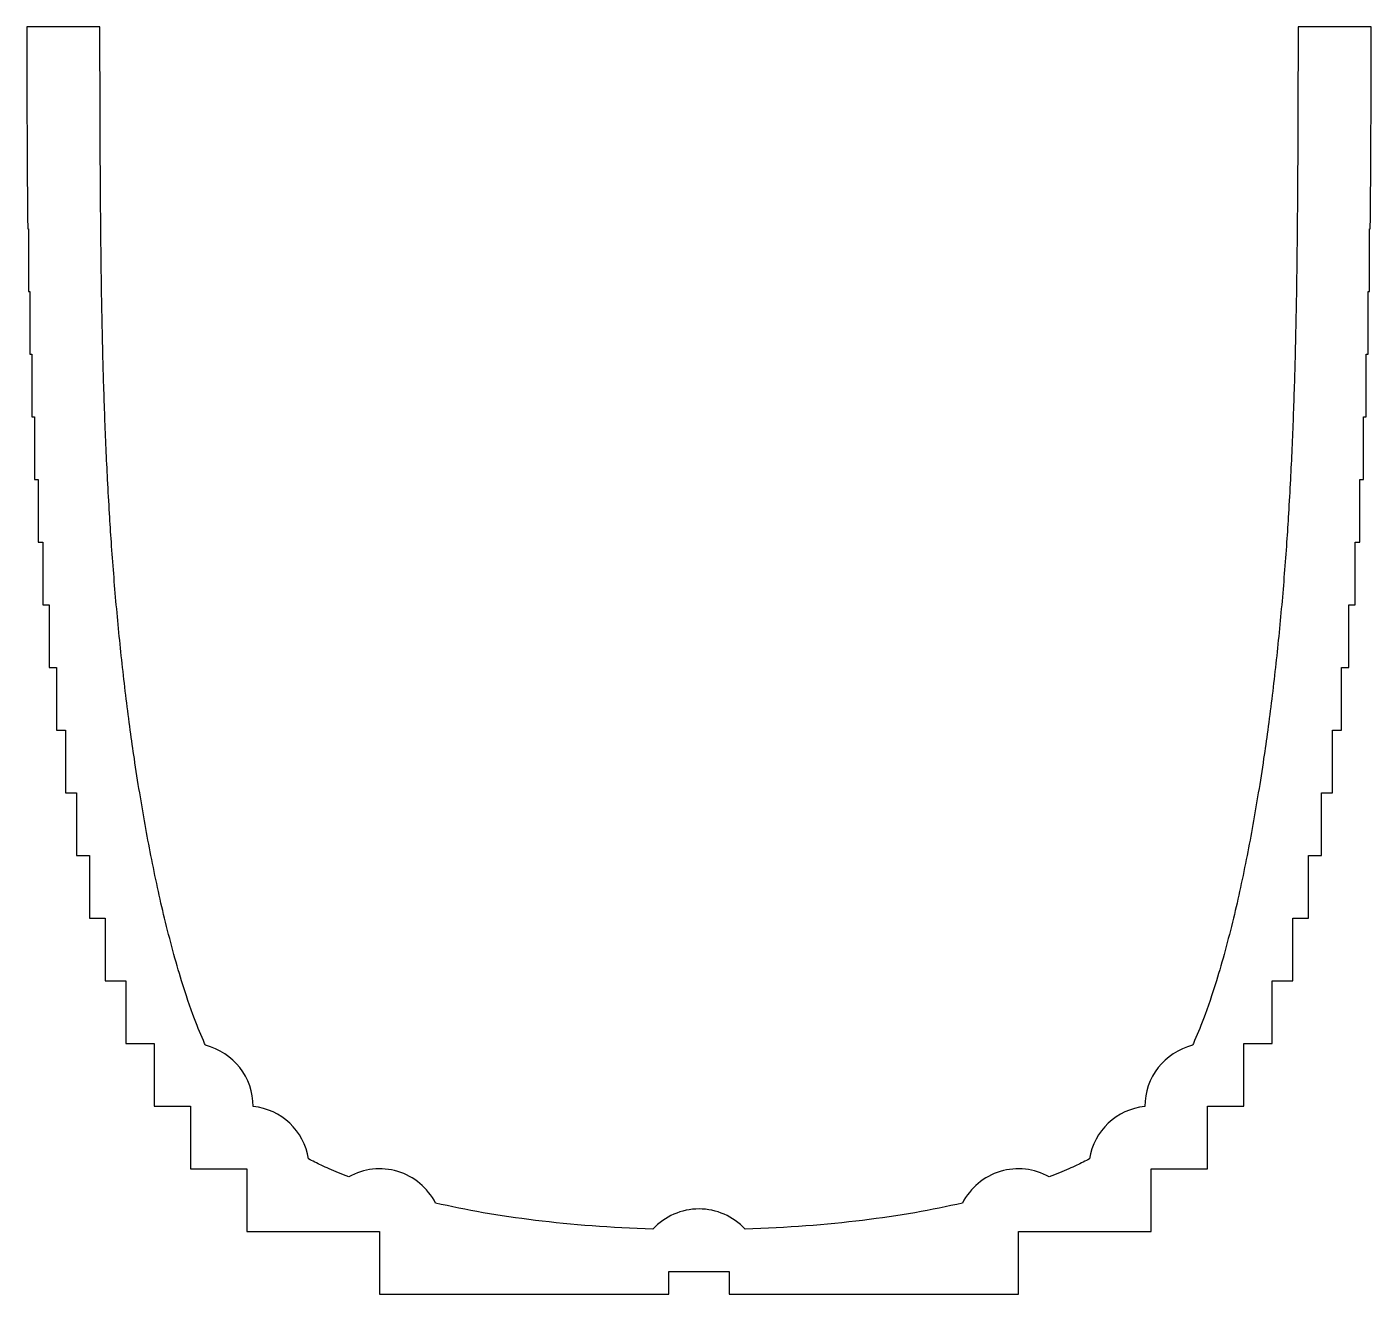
# Model space of a CAD drawing. Header units: millimetres. Extents: x -32.2 to 32.2, y 13.4 to 74.1.
import ezdxf

# ---------------------------------------------------------------- set-up
doc = ezdxf.new("R2010")
doc.units = ezdxf.units.MM
doc.layers.get('0').update_dxf_attribs({"linetype": 'CONTINUOUS'})

msp = doc.modelspace()

# ---------------------------------------------------------------- linework, layer by layer
for p, q in [((-28.686, 74.052), (-32.186, 74.052)), ((32.186, 74.052), (28.686, 74.052)), ((-32.147, 64.377), (-32.108, 64.377)), ((-32.108, 64.377), (-32.108, 61.377)), ((32.108, 61.377), (32.108, 64.377)), ((32.108, 64.377), (32.147, 64.377)), ((-32.108, 61.377), (-32.046, 61.377)), ((-32.046, 61.377), (-32.046, 58.377)), ((32.046, 58.377), (32.046, 61.377)), ((32.046, 61.377), (32.108, 61.377)), ((-32.046, 58.377), (-31.954, 58.377)), ((-31.954, 58.377), (-31.954, 55.377)), ((31.954, 55.377), (31.954, 58.377)), ((31.954, 58.377), (32.046, 58.377)), ((-31.954, 55.377), (-31.824, 55.377)), ((-31.824, 55.377), (-31.824, 52.377)), ((31.824, 52.377), (31.824, 55.377)), ((31.824, 55.377), (31.954, 55.377)), ((-31.824, 52.377), (-31.648, 52.377)), ((-31.648, 52.377), (-31.648, 49.377)), ((31.648, 49.377), (31.648, 52.377)), ((31.648, 52.377), (31.824, 52.377)), ((-31.648, 49.377), (-31.417, 49.377)), ((-31.417, 49.377), (-31.417, 46.377)), ((31.417, 46.377), (31.417, 49.377)), ((31.417, 49.377), (31.648, 49.377)), ((-31.417, 46.377), (-31.124, 46.377)), ((-31.124, 46.377), (-31.124, 43.377)), ((31.124, 43.377), (31.124, 46.377)), ((31.124, 46.377), (31.417, 46.377)), ((-31.124, 43.377), (-30.764, 43.377)), ((-30.764, 43.377), (-30.764, 40.377)), ((30.764, 40.377), (30.764, 43.377)), ((30.764, 43.377), (31.124, 43.377)), ((-30.764, 40.377), (-30.33, 40.377)), ((-30.33, 40.377), (-30.33, 37.377)), ((30.33, 37.377), (30.33, 40.377)), ((30.33, 40.377), (30.764, 40.377)), ((-30.33, 37.377), (-29.811, 37.377)), ((-29.811, 37.377), (-29.811, 34.377)), ((29.811, 34.377), (29.811, 37.377)), ((29.811, 37.377), (30.33, 37.377)), ((-29.811, 34.377), (-29.188, 34.377)), ((-29.188, 34.377), (-29.188, 31.377)), ((29.188, 31.377), (29.188, 34.377)), ((29.188, 34.377), (29.811, 34.377)), ((-29.188, 31.377), (-28.429, 31.377)), ((-28.429, 31.377), (-28.429, 28.377)), ((28.429, 28.377), (28.429, 31.377)), ((28.429, 31.377), (29.188, 31.377)), ((-28.429, 28.377), (-27.453, 28.377)), ((-27.453, 28.377), (-27.453, 25.377)), ((27.453, 25.377), (27.453, 28.377)), ((27.453, 28.377), (28.429, 28.377)), ((-27.453, 25.377), (-26.091, 25.377)), ((-26.091, 25.377), (-26.091, 22.377)), ((26.091, 22.377), (26.091, 25.377)), ((26.091, 25.377), (27.453, 25.377)), ((-26.091, 22.377), (-24.351, 22.377)), ((-24.351, 22.377), (-24.351, 19.377)), ((24.351, 19.377), (24.351, 22.377)), ((24.351, 22.377), (26.091, 22.377)), ((-24.351, 19.377), (-21.66, 19.377)), ((-21.66, 19.377), (-21.66, 16.377)), ((21.66, 16.377), (21.66, 19.377)), ((21.66, 19.377), (24.351, 19.377)), ((-21.66, 16.377), (-15.292, 16.377)), ((-15.292, 16.377), (-15.292, 13.377)), ((15.292, 13.377), (15.292, 16.377)), ((15.292, 16.377), (21.66, 16.377)), ((-1.45, 13.377), (-1.45, 14.454)), ((-1.45, 14.454), (1.45, 14.454)), ((1.45, 14.454), (1.45, 13.377)), ((-15.292, 13.377), (-1.45, 13.377)), ((1.45, 13.377), (15.292, 13.377))]:
    msp.add_line(p, q)
for centre, start, end in [((-24.351, 22.377), -0.30542, 76.19876), ((24.351, 22.377), 103.80124, 180.30542), ((-21.66, 19.377), 9.0828, 84.08143), ((21.66, 19.377), 95.91857, 170.9172), ((-15.292, 16.377), 26.90092, 119.6031), ((15.292, 16.377), 60.3969, 153.09908), ((0, 14.454), 42.67034, 137.32966)]:
    msp.add_arc(centre, 3, start, end)
for points in [[(-32.186, 74.052), (-32.186, 70.621), (-32.178, 67.418), (-32.147, 64.377)], [(32.147, 64.377), (32.178, 67.418), (32.186, 70.621), (32.186, 74.052)], [(-28.608, 61.377), (-28.624, 62.359), (-28.636, 63.358), (-28.646, 64.377)], [(28.646, 64.377), (28.636, 63.358), (28.624, 62.359), (28.608, 61.377)], [(-28.546, 58.377), (-28.571, 59.361), (-28.591, 60.36), (-28.608, 61.377)], [(28.608, 61.377), (28.591, 60.36), (28.571, 59.361), (28.546, 58.377)], [(-28.453, 55.377), (-28.489, 56.364), (-28.52, 57.362), (-28.546, 58.377)], [(28.546, 58.377), (28.52, 57.362), (28.489, 56.364), (28.453, 55.377)], [(-28.321, 52.377), (-28.372, 53.367), (-28.415, 54.365), (-28.453, 55.377)], [(28.453, 55.377), (28.415, 54.365), (28.372, 53.367), (28.321, 52.377)], [(-27.903, 46.377), (-27.991, 47.371), (-28.07, 48.371), (-28.14, 49.377)], [(28.14, 49.377), (28.07, 48.371), (27.991, 47.371), (27.903, 46.377)], [(-27.602, 43.377), (-27.713, 44.369), (-27.813, 45.37), (-27.903, 46.377)], [(27.903, 46.377), (27.813, 45.37), (27.713, 44.369), (27.602, 43.377)], [(-27.232, 40.377), (-27.367, 41.367), (-27.49, 42.368), (-27.602, 43.377)], [(27.602, 43.377), (27.49, 42.368), (27.367, 41.367), (27.232, 40.377)], [(-26.246, 34.377), (-26.437, 35.349), (-26.617, 36.353), (-26.784, 37.377)], [(26.784, 37.377), (26.617, 36.353), (26.437, 35.349), (26.246, 34.377)], [(-25.593, 31.377), (-25.824, 32.334), (-26.042, 33.338), (-26.246, 34.377)], [(26.246, 34.377), (26.042, 33.338), (25.824, 32.334), (25.593, 31.377)], [(-24.776, 28.377), (-25.064, 29.307), (-25.336, 30.313), (-25.593, 31.377)], [(25.593, 31.377), (25.336, 30.313), (25.064, 29.307), (24.776, 28.377)], [(-23.635, 25.291), (-23.648, 25.319), (-23.661, 25.348), (-23.674, 25.377)], [(23.674, 25.377), (23.661, 25.348), (23.648, 25.319), (23.635, 25.291)], [(-16.774, 18.986), (-17.102, 19.113), (-17.416, 19.244), (-17.716, 19.377)], [(17.716, 19.377), (17.416, 19.244), (17.102, 19.113), (16.774, 18.986)], [(-2.206, 16.488), (-6.223, 16.611), (-9.721, 17.066), (-12.617, 17.735)], [(12.617, 17.735), (9.721, 17.066), (6.223, 16.611), (2.206, 16.488)]]:
    msp.add_open_spline(points, degree=3)
for points, knots in [([(-28.646, 64.377), (-28.663, 66.055), (-28.672, 67.787), (-28.678, 69.584), (-28.683, 71.031), (-28.686, 72.52), (-28.686, 74.052)], [0.91062598, 0.91062598, 0.91062598, 0.91062598, 0.9601434, 0.9601434, 0.9601434, 1, 1, 1, 1]), ([(28.686, 74.052), (28.686, 72.52), (28.683, 71.031), (28.678, 69.584), (28.672, 67.787), (28.663, 66.055), (28.646, 64.377)], [-1, -1, -1, -1, -0.9601434, -0.9601434, -0.9601434, -0.91062598, -0.91062598, -0.91062598, -0.91062598]), ([(-28.14, 49.377), (-28.172, 49.834), (-28.201, 50.292), (-28.229, 50.751), (-28.262, 51.29), (-28.292, 51.832), (-28.321, 52.377)], [0.75082438, 0.75082438, 0.75082438, 0.75082438, 0.76624266, 0.76624266, 0.76624266, 0.78437641, 0.78437641, 0.78437641, 0.78437641]), ([(28.321, 52.377), (28.292, 51.832), (28.262, 51.29), (28.229, 50.751), (28.201, 50.292), (28.172, 49.834), (28.14, 49.377)], [-0.78437641, -0.78437641, -0.78437641, -0.78437641, -0.76624266, -0.76624266, -0.76624266, -0.75082438, -0.75082438, -0.75082438, -0.75082438]), ([(-26.784, 37.377), (-26.873, 37.918), (-26.958, 38.464), (-27.039, 39.015), (-27.106, 39.467), (-27.17, 39.921), (-27.232, 40.377)], [0.61153014, 0.61153014, 0.61153014, 0.61153014, 0.63122252, 0.63122252, 0.63122252, 0.6473699, 0.6473699, 0.6473699, 0.6473699]), ([(27.232, 40.377), (27.17, 39.921), (27.106, 39.467), (27.039, 39.015), (26.958, 38.464), (26.873, 37.918), (26.784, 37.377)], [-0.6473699, -0.6473699, -0.6473699, -0.6473699, -0.63122252, -0.63122252, -0.63122252, -0.61153014, -0.61153014, -0.61153014, -0.61153014]), ([(-23.674, 25.377), (-23.838, 25.746), (-23.998, 26.138), (-24.154, 26.553), (-24.369, 27.121), (-24.576, 27.731), (-24.776, 28.377)], [0.43635541, 0.43635541, 0.43635541, 0.43635541, 0.45894217, 0.45894217, 0.45894217, 0.489836, 0.489836, 0.489836, 0.489836]), ([(24.776, 28.377), (24.576, 27.731), (24.369, 27.121), (24.154, 26.553), (23.998, 26.138), (23.838, 25.746), (23.674, 25.377)], [-0.489836, -0.489836, -0.489836, -0.489836, -0.45894217, -0.45894217, -0.45894217, -0.43635541, -0.43635541, -0.43635541, -0.43635541]), ([(-17.716, 19.377), (-17.843, 19.434), (-17.967, 19.49), (-18.088, 19.548), (-18.299, 19.647), (-18.502, 19.748), (-18.698, 19.851)], [0.24191808, 0.24191808, 0.24191808, 0.24191808, 0.25, 0.25, 0.25, 0.26406466, 0.26406466, 0.26406466, 0.26406466]), ([(18.698, 19.851), (18.502, 19.748), (18.299, 19.647), (18.088, 19.548), (17.967, 19.49), (17.843, 19.434), (17.716, 19.377)], [-0.26406466, -0.26406466, -0.26406466, -0.26406466, -0.25, -0.25, -0.25, -0.24191808, -0.24191808, -0.24191808, -0.24191808])]:
    msp.add_open_spline(points, degree=3, knots=knots)

doc.saveas('drawing.dxf')
